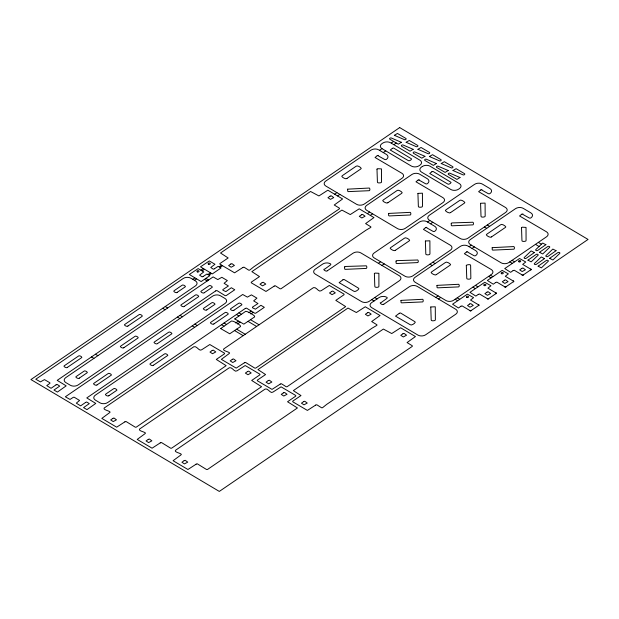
<?xml version="1.0" encoding="UTF-8"?>
<svg xmlns="http://www.w3.org/2000/svg" width="619" height="619" viewBox="0 0 619 619"><rect width="100%" height="100%" fill="white"/><g stroke="black" fill="none" stroke-linecap="round" stroke-linejoin="round"><path stroke-width="0.93" d="M200.896 270.155L203.171 268.607M202.15 270.898L204.417 269.35M379.509 150.324L382 148.63A5.494 3.505 -3 0 1 381.915 143.67L382.821 143.059A5.494 3.505 -3 0 1 390.581 142.765L419.899 160.166A5.494 3.505 -3 0 1 419.984 165.126L419.078 165.745A5.494 3.505 -3 0 1 411.31 166.039L382 148.63M391.332 142.997L393.599 141.449M192.749 279.301L194.784 277.916M194.459 280.314L196.486 278.929M394.001 144.583L396.268 143.035M383.262 152.553L385.753 150.858M208.085 274.426L210.359 272.871M219.281 266.774L221.61 265.187M220.132 267.284L222.461 265.69M209.137 275.045L211.412 273.497M334.647 194.18L336.914 192.625M337.587 195.921L339.854 194.374M367.392 213.625L369.659 212.069M370.332 215.373L372.599 213.818M248.815 312.711L251.175 311.102M235.684 322.986L238.369 321.153M250.788 313.965L253.202 312.309M237.379 324.023L240.118 322.159M427.567 222.028L429.834 220.48M430.514 223.776L432.782 222.229M378.379 263.315L380.646 261.767M381.962 265.443L384.229 263.895M469.117 246.702L471.392 245.155M472.065 248.451L474.332 246.904M435.838 297.437L438.105 295.89M438.414 298.969L440.682 297.422M538.344 242.385L541.401 244.203M535.466 244.358L539.041 246.478M487.277 224.991L489.598 226.368M484.398 226.964L486.72 228.334M512.068 260.344L514.497 261.783M509.816 261.883L512.246 263.323M490.372 275.169L492.801 276.616M488.615 276.368L491.045 277.815M475.438 285.374L477.868 286.814M432.813 262.216L435.126 263.593M472.885 287.123L475.315 288.562M429.926 264.181L432.248 265.559M457.232 297.816L459.662 299.263M455.174 299.217L457.603 300.664M374.75 297.553L377.064 298.931M371.709 299.627L374.031 301.004M206.011 278.465L208.603 280.005M204.595 279.432L207.187 280.972M238.942 312.835L241.371 314.282M250.525 319.721L259.067 324.789M236.481 314.514L238.911 315.961M248.072 321.4L256.614 326.468M236.667 329.192L245.209 334.26M224.055 323.01L226.484 324.449M234.616 330.592L243.159 335.66M221.548 324.727L223.977 326.167M165.242 306.537L167.672 307.976M180.028 315.319L182.458 316.758M194.823 324.101L197.252 325.54M162.665 308.301L165.087 309.74M177.452 317.083L179.881 318.522M192.238 325.865L194.668 327.304M95.434 354.238L97.864 355.677M91.488 356.939L93.918 358.378M530.762 269.017A1.083 0.689 -3 0 1 530.777 270M523.519 274.96A1.083 0.689 -3 0 1 521.995 275.014M513.375 280.902A1.083 0.689 -3 0 1 513.391 281.877M506.133 286.837A1.083 0.689 -3 0 1 504.601 286.899M495.981 292.787A1.083 0.689 -3 0 1 495.997 293.762M488.739 298.722A1.083 0.689 -3 0 1 487.215 298.784M478.595 304.672A1.083 0.689 -3 0 1 478.611 305.647M471.353 310.606A1.083 0.689 -3 0 1 469.821 310.668M56.074 384.84L51.06 388.299L46.742 385.606L49.946 383.316L49.86 382.759L44.491 379.617L40.452 381.877L35.778 379.223L183.147 278.519A5.494 3.505 -3 0 1 190.907 278.225L195.418 280.902A5.494 3.505 -3 0 1 195.503 285.854L57.203 380.36L66.187 385.861L57.405 392.067L53.977 390.032L59.718 386.094L57.172 384.438L56.081 384.801M67.471 367.322C66.968 368.676 62.326 366.185 64.554 365.581L78.342 356.157C79.131 354.733 83.372 357.442 81.267 357.898L67.471 367.322M85.646 402.404L80.632 405.863L76.315 403.147L79.572 400.454L74.272 397.259L73.359 397.266L70.024 399.441L65.351 396.787L212.719 296.083A5.494 3.505 -3 0 1 220.48 295.789L224.991 298.466A5.494 3.505 -3 0 1 225.076 303.426L86.776 397.932L95.767 403.426L86.977 409.631L83.557 407.604L89.283 403.627L86.699 401.986L85.646 402.404M97.051 384.886C96.672 386.295 91.836 383.788 94.127 383.153L107.915 373.721C108.743 372.274 112.998 375.099 110.84 375.462L97.051 384.886M112.851 418.39L110.677 419.93L113.223 421.578L116.465 419.806L113.942 417.987L112.851 418.39M123.862 347.677C123.521 349.039 118.655 346.547 120.937 345.944L134.733 336.519C135.515 335.088 139.755 337.796 137.65 338.253L123.862 347.708M124.86 421.864L116.674 427.18L101.826 418.398L109.486 412.765C112.658 411.233 102.584 410.211 104.124 408.068L193.886 346.725C196.749 345.564 199.264 351.77 201.624 349.805L209.802 344.528L224.55 353.201L224.558 353.774L216.294 359.438L226.159 365.667L136.219 427.172L135.321 427.211L126.044 421.508L124.86 421.864M127.955 325.989C127.615 327.389 122.771 324.874 125.038 324.255L138.826 314.823C139.577 313.438 143.747 315.976 141.805 316.564L127.955 325.989M148.243 439.405L146.076 440.945L148.622 442.6L151.864 440.829L149.341 439.01L148.251 439.374M153.435 365.241C153.11 366.649 148.212 364.127 150.51 363.508L164.306 354.083C165.18 352.598 169.389 355.569 167.223 355.817L153.435 365.241M157.536 343.553C157.017 344.899 152.398 342.431 154.611 341.82L168.399 332.395C169.235 330.941 173.452 333.78 171.324 334.128L157.536 343.553M160.259 442.887L152.073 448.202L137.217 439.42L144.877 433.787C147.995 432.209 137.967 431.366 139.515 429.091L229.285 367.748C232.14 366.587 234.655 372.847 237.015 370.827L245.201 365.543L259.941 374.216L259.918 374.812L251.685 380.453L261.558 386.689L171.61 448.195L170.712 448.226L161.435 442.523L160.259 442.856M177.251 292.307C176.755 293.654 172.198 291.224 174.326 290.566L181.924 285.374C182.752 283.928 186.969 286.759 184.849 287.115L177.251 292.307M184.346 306.343C183.936 307.72 179.146 305.252 181.421 304.61L195.209 295.186C196.014 293.762 200.154 296.447 198.188 296.919L184.346 306.343M184.106 460.706L181.94 462.246L184.485 463.902L187.727 462.122L185.251 460.327L184.122 460.644M196.122 464.188L187.936 469.496L173.08 460.714L180.74 455.089C183.889 453.541 173.862 452.574 175.378 450.384L265.149 389.049C268.004 387.881 270.518 394.117 272.878 392.121L281.065 386.844L295.805 395.518L295.781 396.114L287.549 401.754L297.437 407.96L207.473 469.496L206.545 469.504L197.26 463.801L196.13 464.118M203.218 276.422L202.165 276.871L199.581 275.138L203.783 271.911L198.181 268.6L189.313 274.472L201.136 281.56L209.856 275.641L206.978 273.993L203.218 276.422M206.823 309.871C206.344 311.225 201.693 308.78 203.899 308.13L211.497 302.946C212.371 301.484 216.511 304.362 214.468 304.68L206.823 309.871M212.162 350.524L209.988 352.064L212.534 353.72L215.776 351.94L213.3 350.145L212.162 350.493M213.919 323.915C213.462 325.284 208.773 322.816 210.994 322.174L224.79 312.75C225.579 311.318 229.811 314.042 227.707 314.483L213.919 323.915M214.414 268.778L213.315 269.211L210.769 267.493L214.971 264.259L209.323 260.947L200.502 266.828L212.332 273.908L221.045 267.957L218.12 266.356L214.414 268.778M215.706 290.907L78.118 384.964A5.494 3.505 -3 0 1 70.349 385.258L65.838 382.581A5.494 3.505 -3 0 1 65.761 377.621L213.129 276.917L217.803 279.571L221.842 277.304L227.351 280.577L224.093 283.301L228.411 285.993L222.848 289.591L222.886 290.218L225.858 291.611L231.336 287.727L234.756 289.762L226.438 295.441A1.083 0.689 -3 0 1 224.906 295.503L216.89 290.543L215.706 290.907M230.802 264.034L228.635 265.574L231.173 267.23L234.415 265.458L231.939 263.655L230.802 264.004M232.365 359.322L230.198 360.862L232.744 362.51L235.986 360.738L233.51 358.935L232.373 359.283M242.81 267.516L234.578 272.824L219.884 264.158L219.877 263.586L228.156 257.968L220.519 253.016L310.545 191.472L318.917 195.944L327.853 190.195L342.609 198.954L334.237 205.005L339.483 208.185L339.46 208.781L253.836 266.797L249.658 270.147L248.761 270.178L243.956 267.137L242.818 267.485M244.381 362.796L236.195 368.112L221.362 359.36L228.999 353.697C232.117 352.126 222.028 351.159 223.637 349L313.407 287.657C316.263 286.496 318.777 292.756 321.137 290.737L329.323 285.452L344.063 294.126L344.079 294.698L335.808 300.37L345.681 306.598L255.732 368.104L254.804 368.119L245.519 362.417L244.381 362.765M245.279 308.471L107.691 402.528A5.494 3.505 -3 0 1 99.93 402.822L95.419 400.145A5.494 3.505 -3 0 1 95.334 395.185L242.702 294.482L247.383 297.135L251.415 294.876L256.924 298.141L253.666 300.873L257.984 303.558L252.451 307.132L252.467 307.79L255.438 309.175L260.909 305.291L264.328 307.326L256.011 313.013A1.083 0.689 -3 0 1 254.486 313.067L246.463 308.107L245.294 308.409M247.554 371.547L245.387 373.087L247.933 374.735L251.175 372.963L248.691 371.16L247.569 371.477M262.154 282.659L259.988 284.198L262.533 285.846L265.768 284.075L263.253 282.256L262.154 282.659M268.228 380.615L266.062 382.155L268.607 383.811L271.849 382.031L269.373 380.236L268.244 380.553M274.171 286.133L265.984 291.448L251.275 282.798L251.229 282.202L259.508 276.585L251.871 271.64L341.897 210.089L350.269 214.561L359.206 208.812L373.961 217.571L365.597 223.591L370.835 226.802L370.851 227.374L365.899 230.26L281.011 288.764L280.113 288.802L275.262 285.738L274.178 286.071M280.245 384.097L272.012 389.397L257.318 380.731L257.311 380.159L265.582 374.549L257.953 369.597L347.979 308.053L356.351 312.525L365.287 306.769L380.043 315.535L371.679 321.547L376.917 324.758L376.925 325.331L371.98 328.225L287.092 386.728L286.195 386.759L281.382 383.71L280.252 384.028M283.417 392.841L281.25 394.38L283.796 396.036L287.038 394.257L284.562 392.461L283.417 392.841M303.627 401.638L301.461 403.178L303.999 404.826L307.241 403.054L304.726 401.236L303.627 401.638M315.636 405.112L307.403 410.42L292.71 401.754L292.702 401.182L300.981 395.564L293.344 390.62L383.37 329.068L391.742 333.54L400.679 327.791L415.434 336.55L407.07 342.57L412.308 345.781L412.324 346.354L326.662 404.4L322.484 407.743L321.586 407.774L316.735 404.718L315.636 405.112M327.358 270.743C326.631 272.368 321.725 268.901 324.805 269.048L330.43 264.978A1.377 0.874 -3 0 0 330.716 264.081A1.083 0.689 -3 0 0 330.453 263.826L330.407 263.802A5.494 3.505 -3 0 0 322.646 264.096L315.203 269.18A5.494 3.505 -3 0 0 315.288 274.132L361.511 301.585A5.494 3.505 -3 0 0 369.272 301.291L399.394 280.709A5.494 3.505 -3 0 0 399.309 275.749L360.815 252.892A5.494 3.505 -3 0 0 353.054 253.186L327.358 270.743M330.113 196.177L327.946 197.709L330.484 199.364L333.726 197.593L331.25 195.79L330.12 196.107M331.676 291.456L329.509 292.996L332.055 294.644L335.297 292.872L332.821 291.069L331.691 291.387M342.903 279.819L339.127 282.659L353.797 291.209C354.873 292.725 360.653 288.493 358.386 288.114L344.087 279.455L342.911 279.78M346.988 178.396C346.091 179.967 339.877 176.253 342.353 175.641L356.064 166.271C357.225 164.669 363.082 168.561 360.699 169.026L346.988 178.396M361.465 214.793L359.299 216.333L361.844 217.981L365.078 216.209L362.602 214.406L361.465 214.793M367.539 312.75L365.372 314.29L367.918 315.945L371.16 314.166L368.638 312.355L367.539 312.75M383.749 304.231C382.913 305.778 378.108 302.374 381.196 302.536L386.821 298.466A1.377 0.874 -3 0 0 387.107 297.569A1.083 0.689 -3 0 0 386.844 297.313L386.798 297.29A5.494 3.505 -3 0 0 379.037 297.584L371.593 302.668A5.494 3.505 -3 0 0 371.679 307.62L417.902 335.072A5.494 3.505 -3 0 0 425.663 334.778L455.785 314.197A5.494 3.505 -3 0 0 455.7 309.237L417.206 286.38A5.494 3.505 -3 0 0 409.438 286.674L383.749 304.262M387.927 202.707C387.316 204.262 380.708 200.587 383.293 199.952L397.003 190.582C397.971 188.988 403.975 192.795 401.692 193.337L387.927 202.707M392.369 148.343L390.272 150.038L408.099 160.476C409.02 161.845 413.074 158.735 410.962 158.518L393.552 147.98L392.369 148.343M395.379 250.3C394.435 251.817 388.237 248.126 390.751 247.546L404.455 238.176C405.43 236.582 411.457 240.381 409.144 240.93L395.379 250.3M399.294 313.307L395.518 316.147L410.188 324.696C411.434 326.198 417.082 321.965 414.73 321.601L400.516 312.959L399.301 313.268M402.938 333.773L400.772 335.312L403.309 336.96L406.551 335.189L404.037 333.37L402.938 333.742M431.853 171.796L429.748 173.49L447.583 183.92C448.496 185.298 452.566 182.179 450.446 181.963L433.037 171.432L431.869 171.726M436.325 274.612C435.699 276.182 429.168 272.492 431.691 271.857L445.401 262.495C446.392 260.87 452.52 264.831 450.036 265.242L436.325 274.612M450.578 212.58C449.897 214.128 443.397 210.468 445.943 209.826L459.654 200.463C460.644 198.831 466.757 202.823 464.289 203.21L450.578 212.58M491.517 236.891C490.983 238.477 484.313 234.81 486.882 234.144L500.593 224.774C501.63 223.142 507.642 227.142 505.282 227.521L491.517 236.891M79.34 378.101C79.008 379.478 74.118 377.01 76.416 376.367L83.844 371.292C84.633 369.86 88.881 372.576 86.761 373.025L79.34 378.101M108.913 395.673C108.317 397.011 103.822 394.543 105.988 393.932L113.416 388.856C114.275 387.401 118.438 390.256 116.387 390.589L108.913 395.673M394.365 135.306L404.517 139.685A1.215 0.774 -3 0 0 405.925 139.345A1.215 0.774 -3 0 0 405.84 138.408L397.444 133.456L394.373 135.275M401.367 142.308L398.288 144.188L389.885 139.244A1.215 0.774 -3 0 1 389.808 138.3A1.215 0.774 -3 0 1 391.216 137.967L401.367 142.308M406.157 142.308L416.308 146.688A1.215 0.774 -3 0 0 417.717 146.347A1.215 0.774 -3 0 0 417.632 145.403L409.283 140.474L406.165 142.246M413.159 149.311L410.033 151.175L401.677 146.246A1.215 0.774 -3 0 1 401.599 145.303A1.215 0.774 -3 0 1 403 144.962L413.159 149.341M417.949 149.311L428.1 153.69A1.215 0.774 -3 0 0 429.509 153.35A1.215 0.774 -3 0 0 429.424 152.406L421.021 147.461L417.949 149.311M424.944 156.313L421.818 158.178L413.469 153.241A1.215 0.774 -3 0 1 413.384 152.305A1.215 0.774 -3 0 1 414.792 151.965L424.944 156.313M429.424 156.53L439.575 160.901A1.215 0.774 -3 0 0 440.983 160.561A1.215 0.774 -3 0 0 440.898 159.625L432.549 154.688L429.431 156.46M436.426 163.524L433.346 165.405L424.944 160.46A1.215 0.774 -3 0 1 424.858 159.516A1.215 0.774 -3 0 1 426.267 159.184L436.426 163.555M441.215 163.524L451.367 167.904A1.215 0.774 -3 0 0 452.775 167.563A1.215 0.774 -3 0 0 452.69 166.627L444.334 161.691L441.215 163.524M448.21 170.527L445.131 172.407L436.735 167.463A1.215 0.774 -3 0 1 436.65 166.519A1.215 0.774 -3 0 1 438.059 166.186L448.21 170.527M453 170.527L463.151 174.906A1.215 0.774 -3 0 0 464.56 174.566A1.215 0.774 -3 0 0 464.482 173.622L456.126 168.693L453.007 170.496M460.002 177.529L456.923 179.409L448.527 174.465A1.215 0.774 -3 0 1 448.442 173.521A1.215 0.774 -3 0 1 449.851 173.181L460.002 177.529M344.605 266.928L344.644 268.994L345.209 269.358L365.465 268.46C367.516 269.304 367.121 264.77 365.427 265.853L345.317 266.472L344.605 266.928M347.654 189.182L347.7 191.256L348.265 191.619L368.522 190.722C370.611 191.48 370.123 187.031 368.514 188.083L347.661 189.151M374.379 273.536L374.812 286.388C374.294 287.85 379.579 287.556 378.905 286.233L378.89 273.304L375.091 273.08L374.379 273.505M376.986 169.142L377.42 182.001C376.7 183.356 382.171 183.178 381.544 181.87L381.497 168.91L377.698 168.693L376.986 169.142M388.6 213.501L388.639 215.567L389.204 215.93L409.461 215.033C411.48 215.807 411.194 211.466 409.453 212.394L388.608 213.431M396.052 261.094L396.09 263.16L396.655 263.524L416.912 262.626C418.993 263.4 418.529 258.881 416.873 260.019L396.764 260.638L396.052 261.094M400.996 300.416L401.035 302.482L401.599 302.846L421.856 301.948C423.86 302.792 423.605 298.257 421.818 299.341L400.996 300.385M417.926 193.461L418.359 206.313C417.647 207.636 423.009 207.558 422.483 206.181L422.421 193.19L417.941 193.391M425.377 241.054L425.81 253.906C425.191 255.283 430.484 255.16 429.942 253.775L429.888 240.814L425.392 240.984M430.77 307.024L431.203 319.876C430.607 321.346 435.954 320.928 435.366 319.768L435.281 306.792L430.778 306.962M436.991 285.405L437.029 287.471L437.602 287.835L457.859 286.937C459.863 287.696 459.638 283.332 457.812 284.33L436.999 285.374M451.251 223.374L451.29 225.44L451.855 225.803L472.111 224.906C474.123 225.711 473.814 221.269 472.104 222.275L451.909 222.925L451.251 223.374M466.316 265.365L466.757 278.217C466.13 279.618 471.531 279.44 470.842 278.063L470.633 265.559C471.33 264.158 466.858 264.592 466.316 265.365M480.576 203.334L481.009 216.186C480.414 217.656 485.768 217.238 485.172 216.077L485.087 203.094L480.584 203.264M492.19 247.685L492.229 249.759L492.794 250.122L513.05 249.217C515.031 250.068 514.83 245.619 513.012 246.61L492.19 247.654M521.515 227.645L521.949 240.497C521.213 241.867 526.823 241.658 526.073 240.365L526.026 227.413L522.227 227.188L521.515 227.645M377.195 155.748L375.037 157.481L401.955 173.312A5.494 3.505 -3 0 1 402.033 178.264L364.351 204.015A5.494 3.505 -3 0 1 356.59 204.309L325.818 186.033A5.494 3.505 -3 0 1 325.733 181.081L370.974 150.162A5.494 3.505 -3 0 1 378.743 149.868L386.341 154.379A5.494 3.505 -3 0 1 386.426 159.338L386.38 159.369A1.083 0.689 -3 0 1 385.97 159.547A1.377 0.874 -3 0 1 384.577 159.408L378.48 156.003L378.333 155.369L377.211 155.679M418.135 180.059L415.976 181.793L442.894 197.623A5.494 3.505 -3 0 1 442.98 202.575L405.298 228.326A5.494 3.505 -3 0 1 397.53 228.62L366.758 210.344A5.494 3.505 -3 0 1 366.672 205.392L411.914 174.473A5.494 3.505 -3 0 1 419.682 174.179L427.28 178.698A5.494 3.505 -3 0 1 427.365 183.65L427.319 183.681A1.083 0.689 -3 0 1 426.917 183.858A1.377 0.874 -3 0 1 425.516 183.719L419.419 180.322L419.311 179.703L418.135 180.059M425.586 227.653L423.427 229.386L450.346 245.217A5.494 3.505 -3 0 1 450.431 250.169L412.749 275.919A5.494 3.505 -3 0 1 404.981 276.213L374.209 257.937A5.494 3.505 -3 0 1 374.124 252.985L419.373 222.066A5.494 3.505 -3 0 1 427.133 221.772L434.731 226.291A5.494 3.505 -3 0 1 434.817 231.243L434.778 231.274A1.083 0.689 -3 0 1 434.368 231.452A1.377 0.874 -3 0 1 432.975 231.313L426.87 227.916L426.77 227.297L425.586 227.653M466.533 251.964L464.366 253.705L491.285 269.528A5.494 3.505 -3 0 1 491.37 274.488L453.688 300.23A5.494 3.505 -3 0 1 445.928 300.532L415.148 282.256A5.494 3.505 -3 0 1 415.07 277.297L460.312 246.385A5.494 3.505 -3 0 1 468.072 246.091L475.678 250.602A5.494 3.505 -3 0 1 475.756 255.554L475.717 255.585A1.083 0.689 -3 0 1 475.307 255.763A1.377 0.874 -3 0 1 473.914 255.632L467.817 252.227L467.709 251.608L466.533 251.933M480.785 189.932L478.626 191.666L505.545 207.497A5.494 3.505 -3 0 1 505.622 212.456L467.941 238.199A5.494 3.505 -3 0 1 460.18 238.493L429.408 220.225A5.494 3.505 -3 0 1 429.323 215.265L474.564 184.354A5.494 3.505 -3 0 1 482.333 184.06L489.931 188.571A5.494 3.505 -3 0 1 490.016 193.523A1.083 0.689 -3 0 1 489.559 193.732A1.377 0.874 -3 0 1 488.167 193.6L482.069 190.195L481.961 189.576L480.785 189.932M521.724 214.244L519.565 215.985L546.484 231.808A5.494 3.505 -3 0 1 546.569 236.768L508.888 262.518A5.494 3.505 -3 0 1 501.119 262.812L470.347 244.536A5.494 3.505 -3 0 1 470.262 239.584L515.503 208.665A5.494 3.505 -3 0 1 523.272 208.371L530.87 212.882A5.494 3.505 -3 0 1 530.955 217.842L530.909 217.865A1.083 0.689 -3 0 1 530.506 218.05A1.377 0.874 -3 0 1 529.113 217.911L523.009 214.507L522.908 213.895L521.732 214.213M204.316 292.694C204.038 294.048 199.186 291.642 201.392 290.961L208.82 285.885C209.663 284.446 213.849 287.262 211.744 287.618L204.316 292.694M233.889 310.258C233.278 311.597 228.798 309.129 230.972 308.525L238.392 303.449C239.282 301.995 243.453 304.904 241.317 305.182L233.889 310.258M460.931 306.25L458.455 307.976L452.574 304.208L467.376 294.157L473.581 297.638L470.51 300.045L479.075 305.128L470.564 310.947L462.13 305.91L460.946 306.188M469.666 304.014L467.507 305.538L470.014 307.186L473.28 305.415L470.788 303.635L469.682 303.944M478.317 294.365L475.849 296.091L469.96 292.33L484.77 282.272L490.968 285.754L487.904 288.16L496.469 293.244L488.058 299.054L479.485 294.01L478.317 294.365M487.06 292.129L484.901 293.654L487.408 295.302L490.666 293.53L488.182 291.75L487.076 292.067M495.711 282.481L493.242 284.206L487.354 280.446L502.156 270.387L508.361 273.869L505.29 276.275L513.863 281.359L505.398 287.177L496.871 282.125L495.711 282.481M504.446 280.245L502.295 281.769L504.802 283.417L508.06 281.653L505.568 279.865L504.446 280.245M513.097 270.604L510.629 272.321L504.748 268.561L519.55 258.502L525.748 261.992L522.684 264.39L531.249 269.474L522.784 275.293L514.265 270.24L513.097 270.604M521.84 268.36L519.681 269.884L522.188 271.54L525.446 269.768L522.962 267.981L521.84 268.36M220.658 328.573L229.734 333.788L240.567 326.53C241.789 325.648 233.348 320.534 231.576 320.975L220.658 328.573M234.771 318.932L243.847 324.147L254.68 316.882C255.972 315.945 247.283 310.962 245.689 311.326L234.771 318.932M527.961 260.181L531.187 261.845L538.104 255.221A1.215 0.774 -3 0 0 537.648 254.339A1.215 0.774 -3 0 0 536.17 254.44L527.968 260.15M534.352 252.56L526.135 258.332A1.215 0.774 -3 0 1 524.657 258.433A1.215 0.774 -3 0 1 524.2 257.55L531.117 250.927L534.352 252.56M539.505 252.297L542.724 253.96L549.649 247.337A1.215 0.774 -3 0 0 549.185 246.455A1.215 0.774 -3 0 0 547.707 246.555L539.505 252.297M538.128 266.216L541.354 267.872L548.272 261.257A1.215 0.774 -3 0 0 547.815 260.367A1.215 0.774 -3 0 0 546.337 260.467L538.143 266.147M544.511 258.587L536.302 264.367A1.215 0.774 -3 0 1 534.824 264.46A1.215 0.774 -3 0 1 534.367 263.578L541.285 256.962L544.511 258.618M545.888 244.675L537.679 250.447A1.215 0.774 -3 0 1 536.201 250.548A1.215 0.774 -3 0 1 535.737 249.666L542.662 243.043L545.881 244.706M549.664 258.332L552.891 259.988L559.808 253.372A1.215 0.774 -3 0 0 559.352 252.482A1.215 0.774 -3 0 0 557.874 252.583L549.672 258.293M556.048 250.703L547.838 256.483A1.215 0.774 -3 0 1 546.36 256.576A1.215 0.774 -3 0 1 545.904 255.693L552.821 249.078L556.048 250.703M399.688 127.576L30.95 379.563L219.312 491.424L588.05 239.437L399.688 127.576M422.305 166.503L421.4 167.122A5.494 3.505 -3 0 0 421.485 172.074L450.794 189.484A5.494 3.505 -3 0 0 458.563 189.19L459.468 188.571A5.494 3.505 -3 0 0 459.383 183.619L430.066 166.209A5.494 3.505 -3 0 0 422.305 166.503M197.469 271.942A1.083 0.689 -3 0 0 199.078 271.284A1.083 0.689 -3 0 0 197.446 270.751A1.083 0.689 -3 0 0 197.469 271.942M208.657 264.298A1.083 0.689 -3 0 0 210.267 263.64A1.083 0.689 -3 0 0 208.634 263.106A1.083 0.689 -3 0 0 208.657 264.298M466.919 297.515A1.083 0.689 -3 0 0 468.529 296.857A1.083 0.689 -3 0 0 466.896 296.323A1.083 0.689 -3 0 0 466.919 297.515M484.306 285.63A1.083 0.689 -3 0 0 485.923 284.972A1.083 0.689 -3 0 0 484.29 284.438A1.083 0.689 -3 0 0 484.306 285.63M501.7 273.745A1.083 0.689 -3 0 0 503.309 273.087A1.083 0.689 -3 0 0 501.676 272.553A1.083 0.689 -3 0 0 501.7 273.745M519.093 261.86A1.083 0.689 -3 0 0 520.703 261.203A1.083 0.689 -3 0 0 519.07 260.669A1.083 0.689 -3 0 0 519.093 261.86"/></g></svg>
